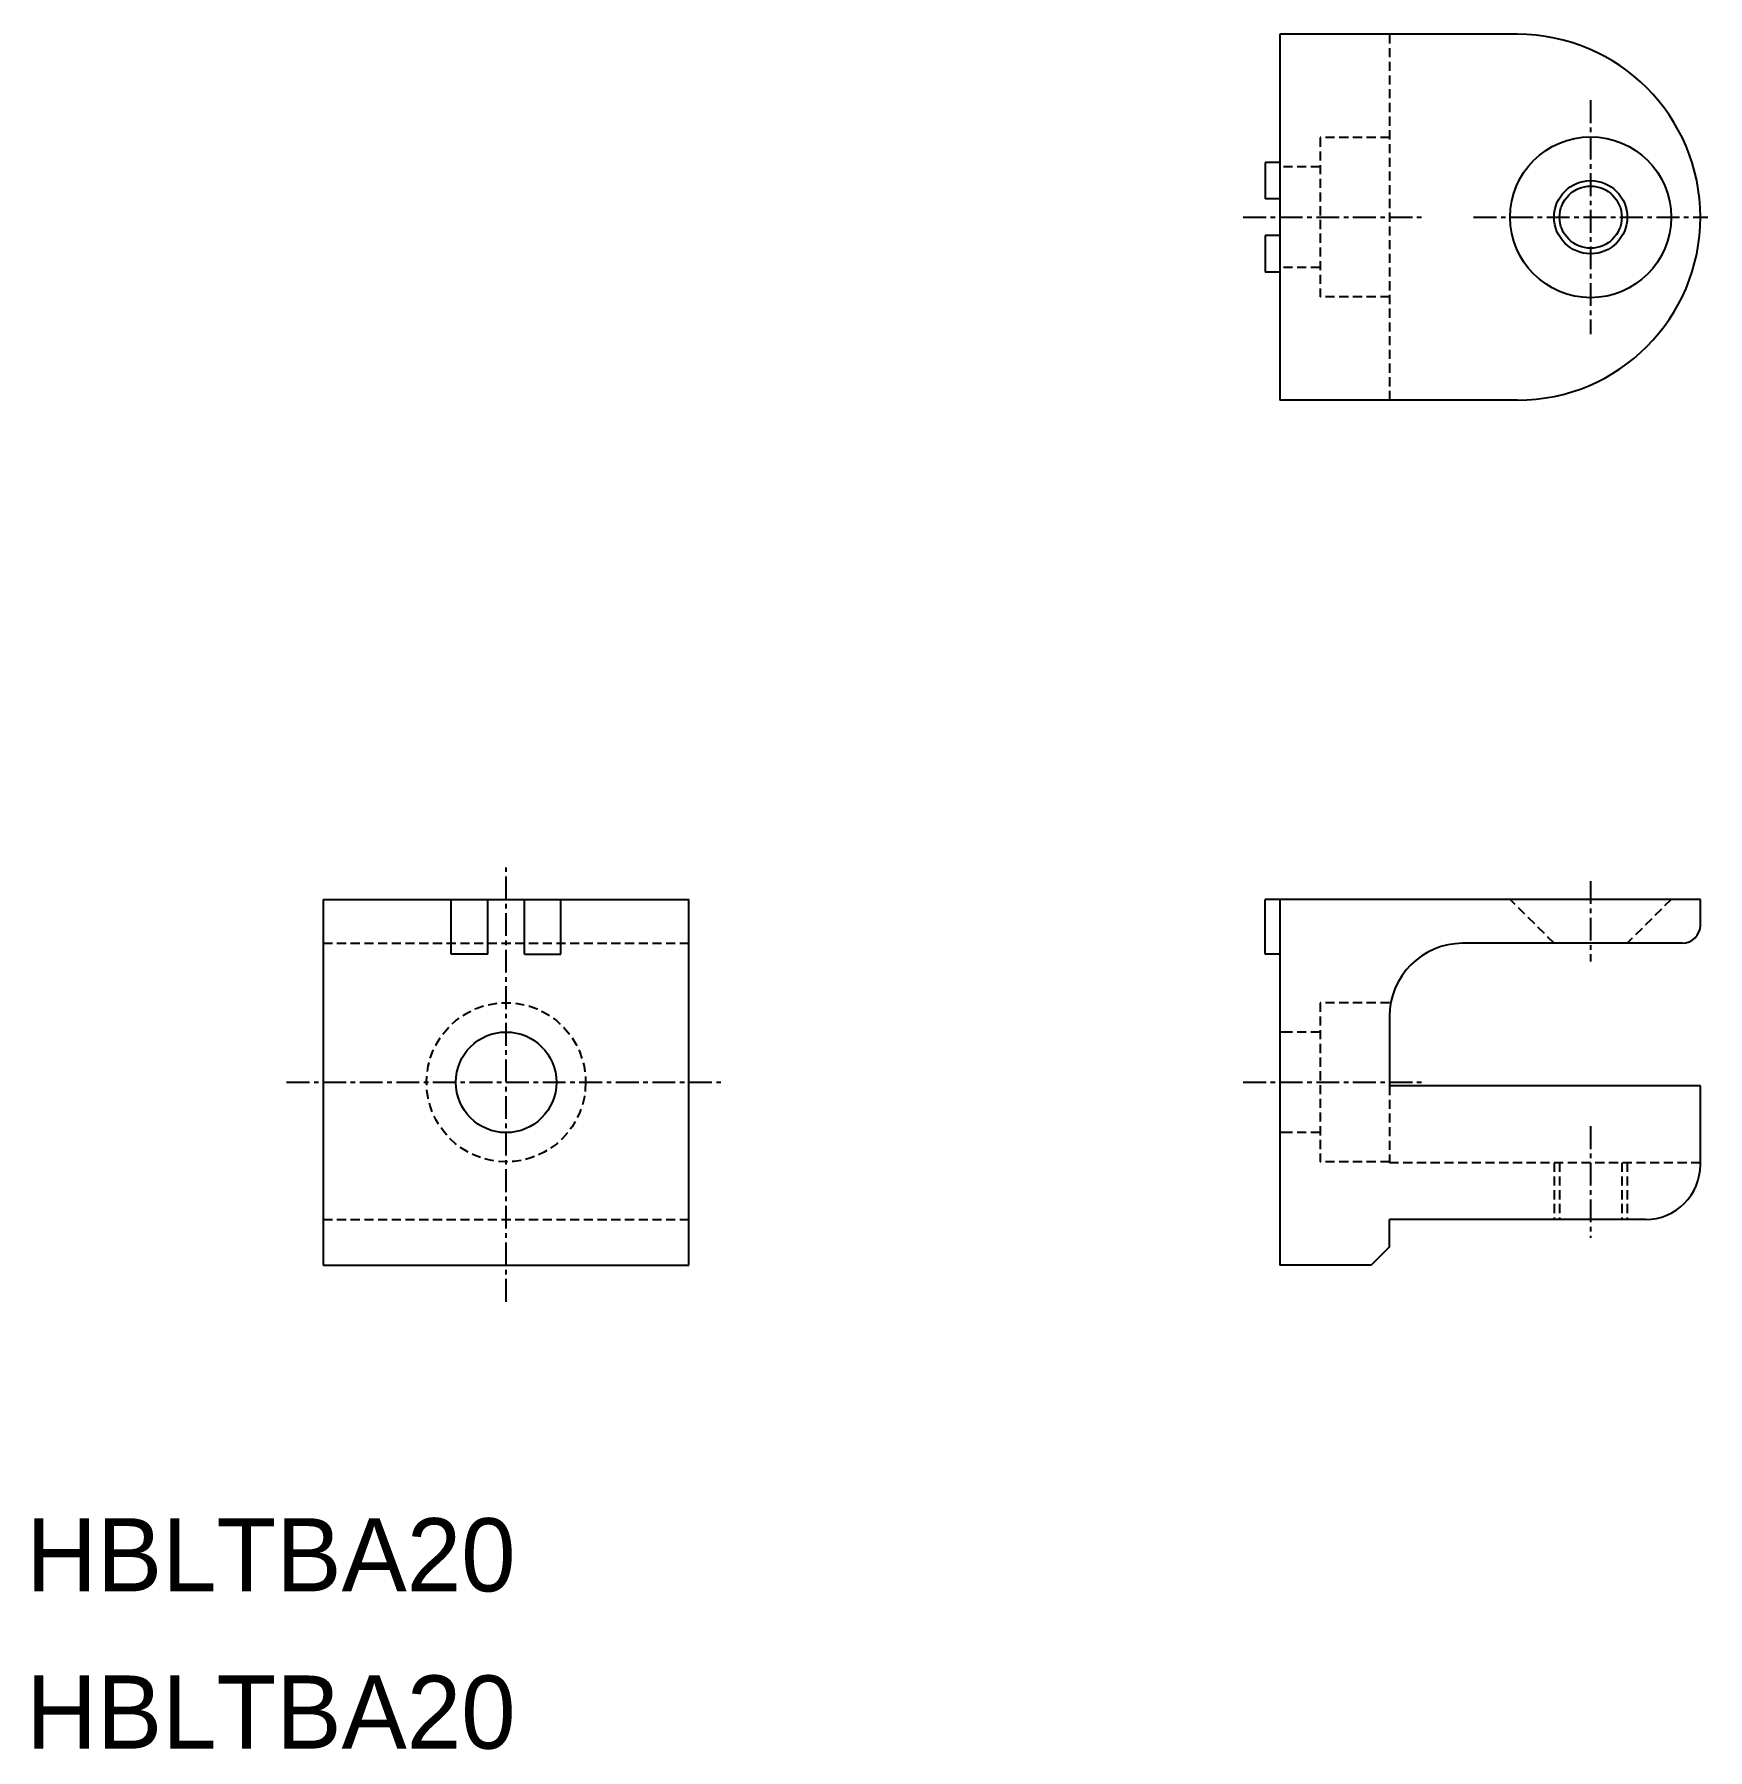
# Model space of a CAD drawing. Extents: x 0.4 to 91.9, y -0.1 to 93.7.
import ezdxf

# ---------------------------------------------------------------- set-up
doc = ezdxf.new("R2010")
doc.units = 0
doc.linetypes.add('CENTER', pattern=[2, 1.25, -0.25, 0.25, -0.25])
doc.linetypes.add('DASHED', pattern=[0.75, 0.5, -0.25])
doc.layers.get('0').update_dxf_attribs({"linetype": 'CONTINUOUS'})
doc.layers.add('CENTER', color=1, linetype='CENTER')

msp = doc.modelspace()

# ---------------------------------------------------------------- linework, layer by layer
at = {"color": 7, "linetype": 'CONTINUOUS'}
for p, q in [((68.549, 93.732), (68.549, 73.732)), ((68.549, 93.732), (68.549, 73.732)), ((81.549, 93.732), (68.549, 93.732)), ((68.549, 93.732), (68.549, 73.732)), ((68.549, 93.732), (68.549, 73.732)), ((68.549, 93.732), (68.549, 73.732)), ((68.549, 86.732), (67.749, 86.732)), ((67.749, 86.732), (67.749, 84.732)), ((68.549, 84.732), (67.749, 84.732)), ((68.549, 82.732), (67.749, 82.732)), ((67.749, 82.732), (67.749, 80.732)), ((68.549, 80.732), (67.749, 80.732)), ((81.549, 73.732), (68.549, 73.732)), ((81.549, 73.732), (68.549, 73.732)), ((16.239, 46.433), (36.239, 46.433)), ((16.239, 46.433), (16.239, 26.433)), ((23.239, 43.433), (23.239, 46.433)), ((25.239, 43.433), (25.239, 46.433)), ((27.239, 43.433), (27.239, 46.433)), ((29.239, 43.433), (29.239, 46.433)), ((36.239, 26.433), (36.239, 46.433)), ((91.549, 46.433), (67.749, 46.433)), ((67.749, 43.433), (67.749, 46.433)), ((68.549, 46.433), (68.549, 26.433)), ((68.549, 46.433), (68.549, 26.433)), ((68.549, 46.433), (68.549, 26.433)), ((68.549, 46.433), (68.549, 26.433)), ((68.549, 46.433), (68.549, 26.433)), ((68.549, 46.433), (68.549, 26.433)), ((68.549, 46.433), (68.549, 26.433)), ((91.549, 45.033), (91.549, 46.433)), ((25.239, 43.433), (23.239, 43.433)), ((27.239, 43.433), (29.239, 43.433)), ((68.549, 43.433), (67.749, 43.433)), ((90.549, 44.033), (78.549, 44.033)), ((74.549, 40.033), (74.549, 36.233)), ((91.549, 36.233), (74.549, 36.233)), ((91.549, 31.933), (91.549, 36.233)), ((74.549, 27.433), (74.549, 28.933)), ((88.549, 28.933), (74.549, 28.933)), ((74.549, 27.433), (73.549, 26.433)), ((16.239, 26.433), (36.239, 26.433)), ((73.549, 26.433), (68.549, 26.433))]:
    msp.add_line(p, q, dxfattribs=at)
at = {"color": 3, "linetype": 'DASHED'}
for p, q in [((74.549, 93.732), (74.549, 73.732)), ((70.749, 88.082), (70.749, 79.382)), ((74.549, 88.082), (70.749, 88.082)), ((70.749, 86.482), (68.549, 86.482)), ((70.749, 80.982), (68.549, 80.982)), ((74.549, 79.382), (70.749, 79.382)), ((83.549, 44.033), (81.149, 46.433)), ((89.949, 46.433), (87.549, 44.033)), ((16.239, 44.033), (36.239, 44.033)), ((70.749, 40.783), (70.749, 32.083)), ((74.549, 40.783), (70.749, 40.783)), ((68.949, 39.183), (68.549, 39.183)), ((70.749, 39.183), (68.549, 39.183)), ((74.549, 36.233), (74.549, 32.033)), ((68.949, 33.683), (68.549, 33.683)), ((70.749, 33.683), (68.549, 33.683)), ((74.549, 32.083), (70.749, 32.083)), ((91.549, 32.033), (74.549, 32.033)), ((83.549, 32.033), (83.549, 28.933)), ((83.849, 32.033), (83.849, 28.933)), ((87.249, 32.033), (87.249, 28.933)), ((87.549, 32.033), (87.549, 28.933)), ((16.239, 28.933), (36.239, 28.933))]:
    msp.add_line(p, q, dxfattribs=at)
at = {"color": 7, "linetype": 'CONTINUOUS'}
for centre, radius in [((85.549, 83.732), 4.4), ((85.549, 83.732), 1.7), ((26.239, 36.433), 2.75)]:
    msp.add_circle(centre, radius, dxfattribs=at)
at = {"color": 3, "linetype": 'CONTINUOUS'}
msp.add_circle((85.549, 83.732), 2, dxfattribs=at)
at = {"color": 3, "linetype": 'DASHED'}
msp.add_circle((26.239, 36.433), 4.35, dxfattribs=at)
at = {"color": 7, "linetype": 'CONTINUOUS'}
for centre, radius, start, end in [((81.549, 83.732), 10, 270, 90), ((90.549, 45.033), 1, 270, 0), ((78.549, 40.033), 4, 90, 180), ((88.549, 31.933), 3, 270, 0)]:
    msp.add_arc(centre, radius, start, end, dxfattribs=at)
at = {"layer": 'CENTER', "color": 1, "linetype": 'CENTER'}
for p, q in [((85.549, 90.132), (85.549, 77.332)), ((66.549, 83.732), (76.549, 83.732)), ((79.149, 83.732), (91.949, 83.732)), ((26.239, 24.433), (26.239, 48.433)), ((85.549, 47.433), (85.549, 43.033)), ((14.239, 36.433), (38.239, 36.433)), ((66.549, 36.433), (76.549, 36.433)), ((85.549, 34.033), (85.549, 27.933))]:
    msp.add_line(p, q, dxfattribs=at)

# ---------------------------------------------------------------- texts
at = {"color": 7, "linetype": 'CONTINUOUS'}
for p in [(0, 8.599), (0, 0)]:
    msp.add_text('HBLTBA20', height=4, dxfattribs=at).set_placement(p)

doc.saveas('drawing.dxf')
